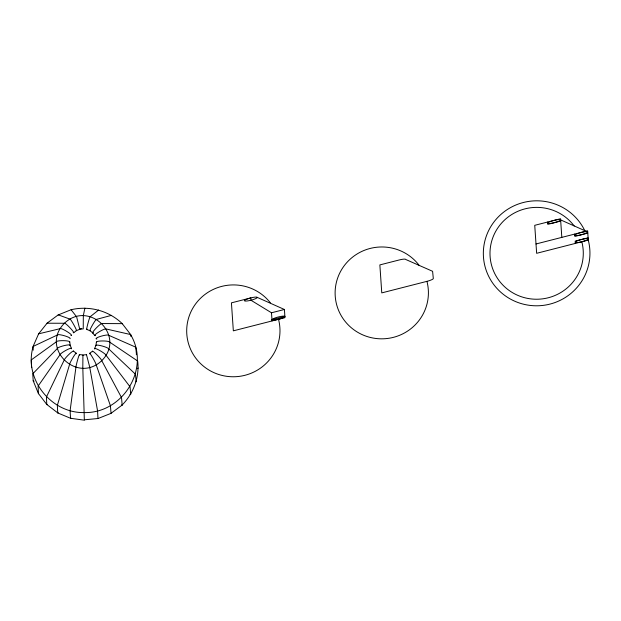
<?xml version="1.0" encoding="UTF-8"?>
<svg xmlns="http://www.w3.org/2000/svg" width="621" height="621" viewBox="0 0 621 621"><rect width="100%" height="100%" fill="white"/><g stroke="black" fill="none" stroke-linecap="round" stroke-linejoin="round"><path stroke-width="0.93" d="M84.363 419.812L98.095 418.507L110.949 413.384L122.019 405.156M94.563 348.614L95.921 345.455L96.41 342.062M96.659 342.365A6.668 1.164 0.6 0 1 102.131 340.952A6.668 1.164 0.6 0 1 109.738 342.163L137.668 361.018C139.647 377.141 133.445 393.489 122.158 405.016A6.668 0.761 45.9 0 1 121.576 404.97M71.066 309.817L71.097 309.732C89.222 305.423 108.83 310.679 122.236 323.642L122.422 323.789M86.412 354.669L82.935 355.01L79.426 354.529M58.157 314.963L71.097 309.732L76.624 316.826L79.76 329.262L76.445 330.659L73.62 332.755M38.455 334.028L47.173 323.075L58.25 314.855L69.987 319.132A6.668 0.505 60.8 0 1 74.031 325.194A6.668 0.505 60.8 0 1 76.135 330.364M47.033 323.223L64.421 323.262C89.191 299.586 126.428 335.984 101.751 360.661C76.981 384.337 39.736 347.939 64.421 323.262A6.668 0.761 45.9 0 1 70.22 328.02A6.668 0.761 45.9 0 1 73.169 332.569M89.727 353.271L92.552 351.168M560.709 221.053L547.8 224.36L547.644 222.023M536.008 243.975L587.629 230.779L588.266 240.11A53.313 52.49 -3.9 0 1 525.661 304.694A53.313 52.49 -3.9 0 1 494.758 220.921A53.313 52.49 -3.9 0 1 584.78 230.647M271.501 312.782L284.41 309.483L284.961 317.642L233.341 330.838L231.431 302.854L250.791 297.909L250.954 300.238L271.501 312.782L272.06 320.941M587.792 233.116L574.883 236.415L574.728 234.078M588.11 237.781L575.201 241.08L575.364 243.409M271.982 319.776L284.884 316.477A6.668 1.149 -14.7 0 0 275.134 317.944A6.668 1.149 -14.7 0 0 275.274 319.962A6.668 1.149 -14.7 0 0 284.884 316.477M426.938 281.352L381.768 292.895L379.858 264.911L399.218 259.966A6.668 1.149 -14.7 0 1 405.746 259.485L432.596 271.292L433.311 278.534A6.668 1.149 -14.7 0 1 426.938 281.352A46.653 45.923 -3.9 0 1 375.068 338.367A46.653 45.923 -3.9 0 1 341.76 269.359A46.653 45.923 -3.9 0 1 419.33 265.586M588.266 240.11L536.645 253.306L534.735 225.322L560.546 218.724L561.819 237.377M81.46 328.788L79.566 329.021L83.237 328.92L83.323 315.639L84.875 308.132M86.746 329.402L89.998 330.76L92.785 332.903M560.631 219.888A6.668 1.149 -14.7 0 1 551.013 223.374A6.668 1.149 -14.7 0 1 550.881 221.355A6.668 1.149 -14.7 0 1 560.631 219.888L587.714 231.951A6.668 1.149 -14.7 0 1 578.601 235.351A6.668 1.149 -14.7 0 1 577.049 233.768A6.668 1.149 -14.7 0 1 587.474 231.703M257.327 297.42A6.668 1.149 -14.7 0 1 247.709 300.906A6.668 1.149 -14.7 0 1 247.577 298.887A6.668 1.149 -14.7 0 1 257.327 297.42L284.41 309.483M73.387 351.028L76.173 353.17M46.955 404.589L57.862 412.981L70.615 418.298L84.34 420.184L82.81 367.686L82.935 355.01L82.973 355.608M111.462 315.359L96.635 319.334A6.668 0.66 -59.9 0 0 92.296 325.334A6.668 0.66 -59.9 0 0 90.356 330.473M98.661 310.019L90.239 316.663A6.668 0.388 -74.8 0 0 87.91 323.502A6.668 0.388 -74.8 0 0 86.94 329.052M92.599 332.755L94.695 335.487M47.452 404.411A6.668 0.885 -44.9 0 1 46.769 404.45L38.409 393.512L33.208 380.813L32.734 373.819L57.272 348.56A6.668 1.149 -14.7 0 1 64.491 345.54A6.668 1.149 -14.7 0 1 69.979 345.618M86.443 354.583L89.657 366.848L97.575 410.908L97.947 418.15M71.477 348.435L70.181 345.26L69.762 341.861M130.907 336.473L130.783 334.719L122.236 323.642L102.116 323.549A6.668 0.885 -44.9 0 0 96.053 328.214A6.668 0.885 -44.9 0 0 93.282 332.724M122.158 405.016L121.506 397.556L101.751 360.661A6.668 0.761 45.9 0 0 96.395 354.226A6.668 0.761 45.9 0 0 92.599 351.773M46.769 404.45L46.435 396.99L64.056 360.382A6.668 0.885 -44.9 0 1 69.358 354.017A6.668 0.885 -44.9 0 1 73.425 351.633M33.239 350.143L32.998 346.642L38.626 333.834L60.136 328.664A6.668 0.963 30.9 0 1 67.278 331.723A6.668 0.963 30.9 0 1 70.879 335.456M581.815 241.755A46.653 45.923 -3.9 0 1 529.946 298.779A46.653 45.923 -3.9 0 1 496.637 229.77A46.653 45.923 -3.9 0 1 574.208 225.997M278.511 319.295A46.653 45.923 -3.9 0 1 226.952 376.349A46.653 45.923 -3.9 0 1 193.015 307.837A46.653 45.923 -3.9 0 1 270.337 302.792M136.263 354.777A6.668 1.149 -14.7 0 0 136.457 354.42L135.743 347.178L108.9 335.363A6.668 1.149 -14.7 0 0 100.695 336.318A6.668 1.149 -14.7 0 0 96.899 339.027M95.51 335.635A6.668 1.056 -29.9 0 1 98.918 331.963A6.668 1.056 -29.9 0 1 106.3 329.014L130.565 334.533C150.856 368.47 122.865 413.78 83.819 412.585C50.611 413.074 23.52 378.461 33.2 346.402L57.411 334.975A6.668 1.102 15.8 0 1 64.584 335.798A6.668 1.102 15.8 0 1 70.049 338.709M31.772 367.516A6.668 1.164 0.6 0 1 31.524 367.213L31.26 359.916L56.433 341.76A6.668 1.164 0.6 0 1 63.885 340.665A6.668 1.164 0.6 0 1 69.552 342.163M34.116 381.178A6.668 1.149 -14.7 0 1 33.208 380.813M38.626 393.706A6.668 1.056 -29.9 0 1 38.409 393.512L38.106 386.107L59.872 354.909A6.668 1.056 -29.9 0 1 66.354 350.097A6.668 1.056 -29.9 0 1 71.299 348.847M58.227 412.693A6.668 0.66 -59.9 0 1 57.73 412.872L57.349 405.381L69.536 364.589A6.668 0.66 -59.9 0 1 73.286 357.044A6.668 0.66 -59.9 0 1 76.212 353.776M70.81 417.949A6.668 0.388 -74.8 0 1 70.538 418.212L70.095 410.698L75.933 367.259A6.668 0.388 -74.8 0 1 77.881 358.954A6.668 0.388 -74.8 0 1 79.472 355.127M110.949 413.384A6.668 0.505 60.8 0 0 111.035 413.275L110.429 405.785L96.185 364.791A6.668 0.505 60.8 0 0 92.405 357.184A6.668 0.505 60.8 0 0 89.766 353.877M130.014 394.343A6.668 0.963 30.9 0 0 130.736 394.211L130.045 386.798L106.036 355.259A6.668 0.963 30.9 0 0 99.469 350.345A6.668 0.963 30.9 0 0 94.78 349.025M135.991 381.83A6.668 1.102 15.8 0 0 136.193 381.589L135.471 374.23L108.76 348.948A6.668 1.102 15.8 0 0 102.263 346.037A6.668 1.102 15.8 0 0 95.921 345.455M138.141 368.02A6.668 1.164 0.6 0 1 137.288 368.595M578.578 242.431A6.668 1.149 -14.7 0 0 588.188 238.945A6.668 1.149 -14.7 0 0 578.438 240.405A6.668 1.149 -14.7 0 0 578.578 242.431"/></g></svg>
